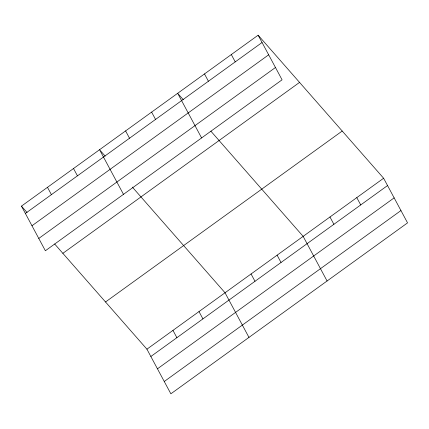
<?xml version="1.0" encoding="UTF-8"?>
<svg xmlns="http://www.w3.org/2000/svg" width="429" height="429" viewBox="0 0 429 429"><rect width="100%" height="100%" fill="white"/><g stroke="black" fill="none" stroke-linecap="round" stroke-linejoin="round"><path stroke-width="0.64" d="M258.14 35.189L282.073 79.815L45.377 250.756L21.45 206.129L258.14 35.189L383.623 178.244L407.55 222.871L170.86 393.811L146.927 349.185L54.665 243.994M25.37 213.444L262.065 42.503M31.971 225.756L268.667 54.815M38.776 238.444L275.466 67.503M62.859 253.335L299.549 82.4M105.523 301.973L342.213 131.038M146.927 349.185L383.623 178.244M150.852 356.494L387.543 185.559M157.454 368.811L394.144 197.871M164.253 381.494L400.949 210.559M183.274 99.7L177.665 93.308L201.598 137.934M210.88 131.172L303.147 236.363L327.075 280.99M105.164 156.113L99.56 149.721L123.488 194.348M132.341 187.092L225.037 292.771L248.965 337.398M21.45 206.129L27.059 212.521M356.794 197.619L360.719 204.928M329.971 216.994L333.891 224.303M231.317 54.563L235.237 61.878M204.494 73.938L208.414 81.247M277.113 255.169L281.033 262.478M251.072 273.97L254.992 281.285M151.63 112.114L155.55 119.423M125.595 130.915L129.515 138.229M199.002 311.577L202.922 318.892M172.967 330.378L176.887 337.693M73.52 168.522L77.445 175.836M47.485 187.328L51.405 194.637"/></g></svg>
